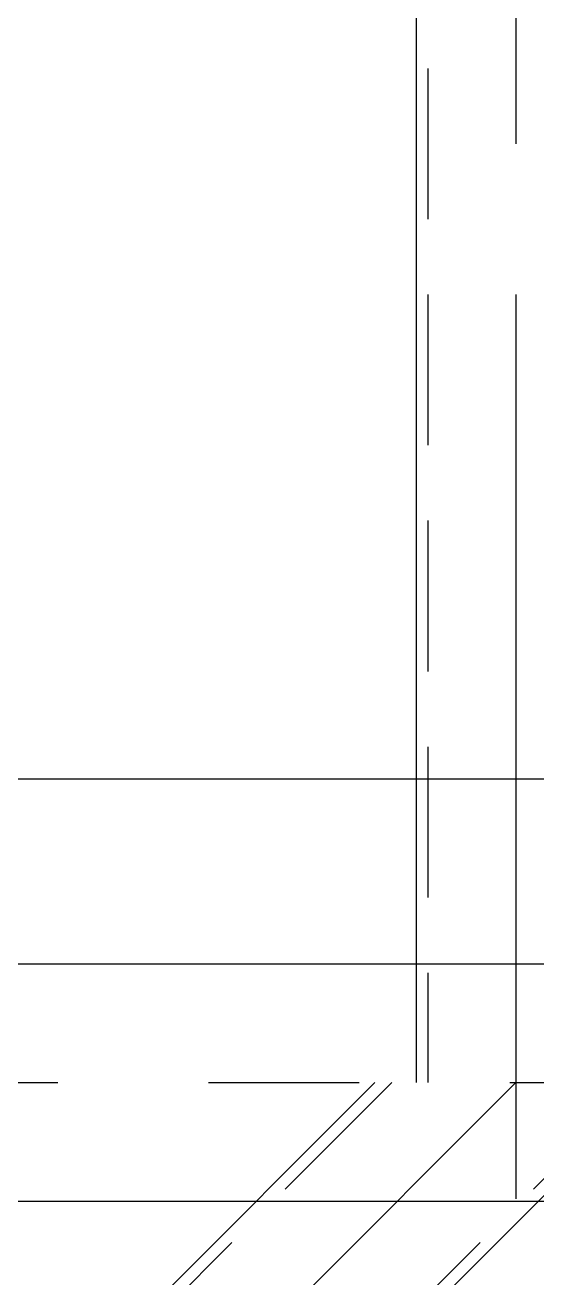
# Model space of a CAD drawing. Extents: x 0 to 68580, y 0 to 45720.
# Drawn here: x 44965 to 45397, y 11543 to 12599 of the extents above; entities that cross this region are included whole.
import ezdxf

# ---------------------------------------------------------------- set-up
doc = ezdxf.new("R2010")
doc.units = 0
doc.header["$LTSCALE"] = 40
doc.linetypes.add('CENTER2', pattern=[28.575, 19.05, -3.175, 3.175, -3.175])
doc.linetypes.add('HIDDEN2', pattern=[4.7625, 3.175, -1.5875])
doc.layers.add('EMS_GRAY', color=252, linetype='CONTINUOUS')
doc.layers.add('EMS_SHIPSTRUCTURE', color=151, linetype='CONTINUOUS')

msp = doc.modelspace()

# ---------------------------------------------------------------- linework, layer by layer
at = {"layer": 'EMS_GRAY'}
msp.add_line((42990.74, 11964.032), (46397.048, 11964.032), dxfattribs=at)
at = {"layer": 'EMS_SHIPSTRUCTURE'}
for p, q in [((45294.947, 14658.032), (45294.947, 11708.032)), ((43792.453, 11808.032), (45774.023, 11808.032)), ((45260.303, 11708.032), (44285.303, 10733.032)), ((45497.891, 11708.032), (44522.891, 10733.032)), ((43792.453, 11608.032), (45774.023, 11608.032))]:
    msp.add_line(p, q, dxfattribs=at)
at = {"layer": 'EMS_SHIPSTRUCTURE', "linetype": 'HIDDEN2'}
for p, q in [((45304.947, 14658.032), (45304.947, 11708.032)), ((45274.445, 11708.032), (44299.445, 10733.032)), ((45483.749, 11708.032), (44508.749, 10733.032))]:
    msp.add_line(p, q, dxfattribs=at)
at = {"layer": 'EMS_SHIPSTRUCTURE', "linetype": 'CENTER2'}
for p, q in [((45379.097, 14658.032), (45379.097, 11553.689)), ((41944.937, 11708.032), (46316.406, 11708.032)), ((45379.097, 11708.032), (44404.097, 10733.032))]:
    msp.add_line(p, q, dxfattribs=at)

doc.saveas('drawing.dxf')
